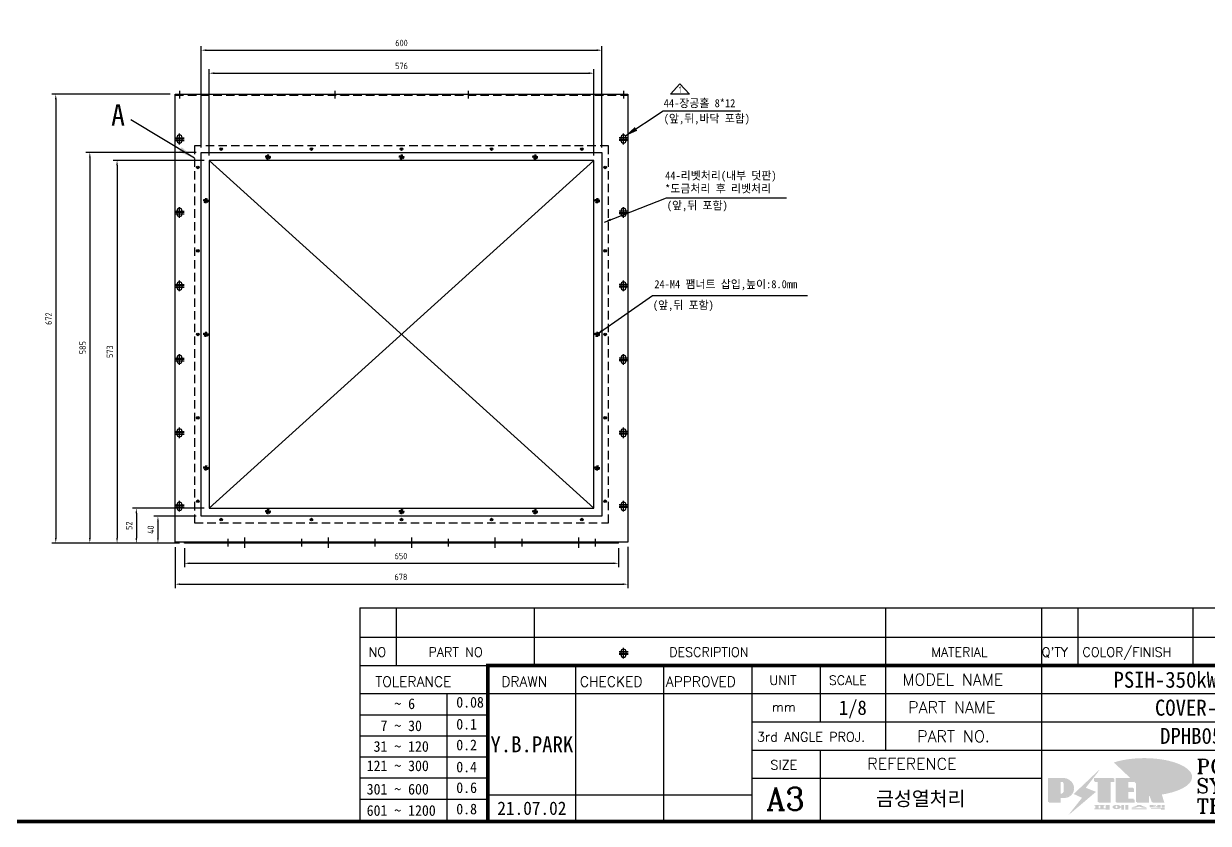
# Model space of a CAD drawing. Header units: millimetres. Extents: x 282 to 14566, y -4134 to 5341.
# Drawn here: x 3248 to 5022, y -4096 to -2899 of the extents above; entities that cross this region are included whole.
import ezdxf
from ezdxf.enums import TextEntityAlignment as Align

# ---------------------------------------------------------------- set-up
doc = ezdxf.new("R2010")
doc.units = ezdxf.units.MM
for name, pattern in [('CENTER', [50.8, 31.75, -6.35, 6.35, -6.35]), ('HIDDEN2', [4.7625, 3.175, -1.5875]), ('HIDDENX2', [19.05, 12.7, -6.35])]:
    doc.linetypes.add(name, pattern=pattern)
doc.layers.add('FORMAT-1', color=7, linetype='Continuous')
doc.layers.add('line', color=3, linetype='Continuous')
doc.styles.add('HAN', font='')
doc.styles.add('RC', font='ROMANC.SHX')
doc.styles.add('ROMANT', font='romant__.ttf')
doc.styles.add('RT', font='ROMANT.SHX', dxfattribs={"oblique": 15})
doc.styles.get("Standard").update_dxf_attribs({"font": 'ISOCP.SHX', "bigfont": 'WHGTXT.SHX'})
doc.styles.get('HAN').set_extended_font_data('GulimChe')
doc.dimstyles.new('PS-10', dxfattribs={"dimscale": 10, "dimtxt": 3.2, "dimasz": 2.5, "dimexe": 2, "dimexo": 2.5, "dimgap": 2, "dimtad": 1, "dimtoh": 1, "dimrnd": 0.05, "dimzin": 12, "dimdsep": 46, "dimtxsty": 'Standard', "dimcen": 0, "dimclrt": 2, "dimazin": 3, "dimtfac": 1, "dimtofl": 0, "dimtmove": 0, "dimatfit": 3, "dimfxl": 0, "dimtolj": 1, "dimtzin": 0, "dimarcsym": 0})
doc.dimstyles.new('PS-3', dxfattribs={"dimscale": 3, "dimtxt": 3.2, "dimasz": 2.5, "dimexe": 2, "dimexo": 2.5, "dimgap": 2, "dimtad": 1, "dimtoh": 1, "dimrnd": 0.05, "dimzin": 12, "dimdsep": 46, "dimtxsty": 'Standard', "dimcen": 0, "dimclrt": 2, "dimazin": 3, "dimtfac": 1, "dimtofl": 0, "dimtmove": 0, "dimatfit": 3, "dimfxl": 0, "dimtolj": 1, "dimtzin": 0, "dimarcsym": 0})
doc.dimstyles.new('PSTEK-3', dxfattribs={"dimtxt": 10, "dimasz": 10, "dimexe": 4, "dimexo": 4, "dimgap": 3.5, "dimtad": 1, "dimtoh": 1, "dimrnd": 0.05, "dimdsep": 46, "dimtxsty": 'Standard', "dimcen": 0, "dimclrt": 3, "dimadec": 1, "dimazin": 2, "dimtfac": 1, "dimtmove": 0, "dimatfit": 3, "dimfxl": 0, "dimtolj": 1, "dimtzin": 0, "dimarcsym": 0})
doc.dimstyles.new('PSTEK-4', dxfattribs={"dimtxt": 20, "dimasz": 20, "dimexe": 8, "dimexo": 8, "dimgap": 8, "dimtad": 1, "dimtoh": 1, "dimrnd": 0.05, "dimdsep": 46, "dimtxsty": 'Standard', "dimcen": 0, "dimclrt": 3, "dimadec": 1, "dimazin": 2, "dimtfac": 1, "dimtmove": 0, "dimatfit": 3, "dimfxl": 0, "dimtolj": 1, "dimtzin": 0, "dimarcsym": 0})

# ---------------------------------------------------------------- blocks, each defined once
blk = doc.blocks.new('new LOGO')
at = {"layer": 'line'}
h = blk.add_hatch(color=253, dxfattribs=at)
edge = h.paths.add_edge_path()
edge.add_ellipse((333.9, 86.4), major_axis=(-165.9, 0), ratio=0.39426, start_angle=111.5127, end_angle=334.469)
edge.add_ellipse((314.1, 81.2), major_axis=(-153.7, 0), ratio=0.40699, start_angle=121.3066, end_angle=327.7437, ccw=False)
edge.add_line((394, 27.8), (394.7, 25.6))
h = blk.add_hatch(color=1, dxfattribs=at)
h.paths.add_polyline_path([(41.5, 16.4), (54.3, 16.4, 1), (54.3, 82.9), (0, 82.9), (0, -0.1), (41.5, -0.1)])
h.paths.add_polyline_path([(41.5, 27.9), (41.5, 71.9), (43.6, 71.9, -0.414214), (54.6, 60.9), (54.6, 38.9, -0.414214), (43.6, 27.9)], flags=16)
h.paths.add_polyline_path([(214.7, 71.9), (227.5, 71.9), (227.5, 82.9), (159.7, 82.9), (159.7, 71.9), (172.5, 71.9), (172.5, -0.1), (214.7, -0.1)])
h.paths.add_polyline_path([(276, 37.4), (294.8, 37.4), (294.8, 49.1), (276, 49.1), (276, 71.9), (294.8, 71.9), (294.8, 82.9), (234.5, 82.9), (234.5, -0.1), (297, -0.1), (297, 10.9), (276, 10.9)])
h.paths.add_polyline_path([(347.2, 35.2), (359.7, -0.1), (400.5, -0.1), (379.6, 66.8), (399.7, 82.9), (380.6, 82.9), (347.2, 61.6), (347.2, 82.9), (305.5, 82.9), (305.5, -0.1), (347.2, -0.1)])
h = blk.add_hatch(color=250, dxfattribs=at)
h.paths.add_polyline_path([(44.5, 69.4), (46.6, 69.4, -0.129793), (52, 68, 0.221832), (43.6, 71.9), (41.5, 71.9), (41.5, 27.9), (43.6, 27.9, 0.02048), (44.5, 28)], flags=17)
h.paths.add_polyline_path([(44.5, 13.9), (57.3, 13.9, 0.72362), (77.1, 73.9, -0.679777), (54.3, 16.4), (41.5, 16.4), (41.5, -0.1), (3, -0.1), (3, -2.6), (44.5, -2.6)])
h.paths.add_polyline_path([(117.9, 14.2), (71.5, -44.4), (77.1, -39.6), (120.8, 15.6), (92, 28.9), (173.3, 106), (177.5, 111.4), (89.1, 27.6)])
h.paths.add_polyline_path([(162.7, 71.9), (162.7, 69.4), (172.5, 69.4), (172.5, 71.9)], flags=17)
h.paths.add_polyline_path([(217.7, 69.4), (230.5, 69.4), (230.5, 80.4), (227.5, 80.4), (227.5, 71.9), (214.7, 71.9), (214.7, -0.1), (175.5, -0.1), (175.5, -2.6), (217.7, -2.6)])
h.paths.add_polyline_path([(297.8, 46.6), (294.8, 46.6), (294.8, 37.4), (276, 37.4), (276, 10.9), (279, 10.9), (279, 34.9), (297.8, 34.9)])
h.paths.add_polyline_path([(300, 8.4), (297, 8.4), (297, -0.1), (237.5, -0.1), (237.5, -2.6), (300, -2.6)])
h.paths.add_polyline_path([(297.8, 80.4), (294.8, 80.4), (294.8, 71.9), (276, 71.9), (276, 49.1), (279, 49.1), (279, 69.4), (297.8, 69.4)])
h.paths.add_polyline_path([(350.2, 80.4), (347.2, 80.4), (347.2, 61.6), (350.2, 63.5)])
h.paths.add_polyline_path([(350.2, 26.7), (347.2, 35.2), (347.2, -0.1), (308.5, -0.1), (308.5, -2.6), (350.2, -2.6)])
h.paths.add_polyline_path([(402.7, 80.4), (396.5, 80.4), (379.6, 66.8), (400.5, -0.1), (361.8, -0.1), (362.7, -2.6), (403.5, -2.6), (382.6, 64.3)])
blk.add_hatch(color=5, dxfattribs=at).paths.add_polyline_path([(166.3, 35), (131, 49), (180.4, 112.7), (92, 28.9), (120.8, 15.6), (74.4, -43)])
h = blk.add_hatch(color=250, dxfattribs=at)
edge = h.paths.add_edge_path()
edge.add_ellipse((237.8, -17.6), major_axis=(-14.3, 0), ratio=0.526336, start_angle=192.2456, end_angle=269.0748)
edge.add_line((238.1, -10.1), (237.6, -10.1))
edge.add_ellipse((237.8, -17.6), major_axis=(-14.3, 0), ratio=0.526336, start_angle=270.9252, end_angle=449.0748)
edge.add_line((237.6, -25.1), (238.1, -25.1))
edge.add_ellipse((237.8, -17.6), major_axis=(-14.3, 0), ratio=0.526336, start_angle=450.9252, end_angle=527.7544)
edge.add_line((251.7, -19.2), (254.1, -19.2))
edge.add_line((254.1, -19.2), (254.1, -27.1))
edge.add_line((254.1, -27.1), (263.1, -27.1))
edge.add_line((263.1, -27.1), (263.1, -10.1))
edge.add_line((263.1, -10.1), (254.1, -10.1))
edge.add_line((254.1, -10.1), (254.1, -16))
edge.add_line((254.1, -16), (251.7, -16))
h.paths.add_polyline_path([(241, -16.4), (241, -18.7, -1), (234.4, -18.7), (234.4, -16.4, -1)], flags=16)
h.paths.add_polyline_path([(278.2, -10.1), (268.1, -10.1), (268.1, -27.1), (278.2, -27.1)])
h.paths.add_polyline_path([(310.3, -10.1), (310.3, -11.1, -0.157169), (289.3, -17.5), (294, -19.9, 0.128407), (316.3, -15.9, 0.128407), (338.6, -19.9), (343.3, -17.5, -0.157169), (322.2, -11.1), (322.2, -10.1)])
h.paths.add_polyline_path([(342.1, -25.1), (342.1, -22.3), (290.4, -22.3), (290.4, -25.1)])
h.paths.add_polyline_path([(352, -10.1), (352, -16.2, 0.414214), (354, -18.2), (378.7, -18.2), (378.7, -19.6), (390.2, -19.6), (390.2, -10.1), (378.7, -10.1), (378.7, -13.6), (374.7, -13.6), (374.7, -15.1), (378.7, -15.1), (378.7, -16.2), (364.7, -16.2), (364.7, -15.1), (371.2, -15.1), (371.2, -13.6), (364.7, -13.6), (364.7, -12.6), (374.7, -12.6), (374.7, -10.1)])
h.paths.add_polyline_path([(393.8, -10.1), (393.8, -19.6), (405, -19.6), (405, -10.1)])
h.paths.add_polyline_path([(405, -27.1), (405, -20.9), (356.8, -20.9), (356.8, -23), (391.8, -23), (391.8, -27.1)])
h.paths.add_polyline_path([(200.4, -10.1), (200.4, -22.3), (193.2, -22.3), (193.2, -12.6), (196.6, -12.6), (196.6, -10.1), (161, -10.1), (161, -12.6), (164.5, -12.6), (164.5, -22.3), (161, -22.3), (161, -25.1), (200.4, -25.1), (200.4, -27.1), (213.9, -27.1), (213.9, -10.1)])
h.paths.add_polyline_path([(182, -12.6), (175.6, -12.6), (175.6, -22.3), (182, -22.3)], flags=17)
blk = doc.blocks.new('format-3')
at = {"color": 180}
for p, q in [((228.5, 39.49), (228.5, 5)), ((228.5, 39.49), (414.5, 39.49)), ((235.29, 39.49), (235.29, 34.21)), ((261.24, 34.21), (261.24, 39.49)), ((326.9, 39.49), (326.9, 34.21)), ((356.11, 39.49), (356.11, 34.21)), ((362.93, 39.49), (362.93, 34.21)), ((384.48, 39.49), (384.48, 34.21)), ((228.5, 34.21), (252.48, 34.21)), ((268.96, 5), (268.96, 34.21)), ((285.45, 5), (285.45, 34.21)), ((301.94, 5), (301.94, 34.21)), ((314.72, 34.21), (314.72, 23.65)), ((326.9, 34.21), (326.9, 18.37)), ((356.11, 34.21), (356.11, 5)), ((228.5, 28.93), (252.48, 28.93)), ((244.89, 5.23), (244.89, 28.93)), ((252.48, 28.93), (414.5, 28.93)), ((228.5, 24.98), (252.48, 24.98)), ((301.94, 23.65), (414.5, 23.65)), ((228.5, 21.03), (252.48, 21.03)), ((301.94, 18.37), (414.5, 18.37)), ((314.72, 18.37), (314.72, 5)), ((228.5, 17.08), (252.48, 17.08)), ((228.5, 13.13), (252.48, 13.13)), ((301.94, 13.09), (356.11, 13.09)), ((228.5, 9.18), (252.48, 9.18)), ((252.48, 9.95), (301.94, 9.95))]:
    blk.add_line(p, q, dxfattribs=at)
at = {"const_width": 0.7}
blk.add_lwpolyline([(252.48, 5), (252.48, 34.21), (414.5, 34.21)], dxfattribs=at)
at = {"layer": 'FORMAT-1', "const_width": 0.7}
blk.add_lwpolyline([(13, 5), (13, 286.3), (414.5, 286.3), (414.5, 5)], close=True, dxfattribs=at)
at = {"xscale": 0.05400000000000027, "yscale": 0.05400000000000027, "zscale": 0.05400000000000027}
blk.add_blockref('new LOGO', (357.35, 8.65), dxfattribs=at)
at = {"color": 2}
for s, height, style, p in [('COLOR/FINISH', 1.7424, 'RC', (363.8, 35.83)), ('NO', 1.742, 'RC', (230.16, 35.83)), ('PART NO', 1.742, 'RC', (241.36, 35.83)), ('DESCRIPTION', 1.7424, 'RC', (286.43, 35.83)), ('MATERIAL', 1.742, 'RC', (335.52, 35.83)), ("Q'TY", 1.742, 'RC', (356.17, 35.83)), (' TOLERANCE', 1.9, 'RC', (230.11, 30.22)), ('DRAWN', 1.9, 'RC', (255, 30.22)), ('CHECKED', 1.9, 'RC', (269.71, 30.22)), ('APPROVED', 1.9, 'RC', (285.8, 30.22)), ('UNIT', 1.742, 'RC', (305.19, 30.55)), ('SCALE', 1.742, 'RC', (316.32, 30.55)), ('MODEL NAME', 2.178, 'RC', (330.12, 30.46)), ('    ~ 6', 2, 'HAN', (229.8, 26.03)), ('0.08', 2, 'HAN', (246.57, 26.31)), ('mm', 1.742, 'RC', (305.67, 25.56)), ('PART NAME', 2.178, 'RC', (331.17, 25.24)), ('  7 ~ 30', 2, 'HAN', (229.8, 21.91)), ('0.1', 2, 'HAN', (246.57, 22.2)), (' 31 ~ 120', 2, 'HAN', (229.8, 18.04)), ('0.2', 2, 'HAN', (246.57, 18.32)), ('3rd ANGLE PROJ.', 1.7424, 'RC', (302.87, 19.97)), ('PART NO.', 2.178, 'RC', (332.84, 19.85)), ('121 ~ 300', 2, 'HAN', (229.8, 14.42)), ('0.4', 2, 'HAN', (246.57, 14.2)), ('SIZE', 1.742, 'RC', (305.39, 14.71)), ('REFERENCE', 2.178, 'RC', (323.52, 14.69)), ('301 ~ 600', 2, 'HAN', (229.8, 10.04)), ('0.6', 2, 'HAN', (246.57, 10.32)), ('601 ~ 1200', 2, 'HAN', (229.8, 6.05)), ('0.8', 2, 'HAN', (246.57, 6.33))]:
    blk.add_text(s, height=height, dxfattribs=dict(at, style=style)).set_placement(p)
at = {"style": 'ROMANT'}
for s, p in [('POWER', (385.15, 13.96)), ('SYSTEM', (385.15, 10.31)), ('TECHNOLOGY', (385.15, 6.56))]:
    blk.add_text(s, height=2.7, dxfattribs=at).set_placement(p)
at = {"color": 2, "lineweight": 25, "style": 'RC'}
blk.add_text('A3', height=4.182, dxfattribs=at).set_placement((304.61, 7.14))
at = {"style": 'HAN'}
for tag, height, p in [('MODEL-NAME', 3, (386.1, 31.53)), ('SCALE', 2.7, (320.81, 26.29)), ('PART-NAME', 3, (386.1, 26.29)), ('PART-NO', 3, (386.1, 21.01)), ('DRA-BY', 3, (260.72, 19.44)), ('CH-BY', 3, (277.21, 19.44)), ('APP-BY', 3, (293.7, 19.44)), ('관련업체', 3, (333.52, 9.26)), ('DRA-DATE', 2.5, (260.72, 7.47)), ('CH-DATE', 2.5, (277.21, 7.47)), ('APP-DATE', 2.5, (293.7, 7.47))]:
    blk.add_attdef(tag, text='', height=height, dxfattribs=at).set_placement(p, align=Align.MIDDLE_CENTER)
blk = doc.blocks.new('no3')
at = {"color": 180}
for p, q in [((0, 5.5), (0, 0)), ((0, 5.5), (186, 5.5)), ((6.79, 5.5), (6.79, 0)), ((32.74, 0.11), (32.74, 5.5)), ((98.4, 5.5), (98.4, 0)), ((127.61, 5.5), (127.61, 0)), ((134.43, 5.5), (134.43, 0)), ((155.98, 5.5), (155.98, 0))]:
    blk.add_line(p, q, dxfattribs=at)
at = {"color": 2, "style": 'RT', "oblique": 15}
blk.add_attdef('NO', text='', height=1.74, dxfattribs=at).set_placement((3.38, 2.51), align=Align.MIDDLE_CENTER)
at = {"color": 2, "style": 'HAN'}
for tag, p in [('PART-NO', (19.76, 2.75)), ('MATERIAL', (111.38, 2.75)), ("Q'TY", (131.02, 2.75)), ('COLOR/FINISH', (145.2, 2.75)), ('REMARK', (170.76, 2.75))]:
    blk.add_attdef(tag, text='', height=2.9, dxfattribs=at).set_placement(p, align=Align.MIDDLE_CENTER)
blk.add_attdef('DESCRIPTION', text='', height=2.9, dxfattribs=at).set_placement((34.51, 2.75), align=Align.MIDDLE_LEFT)
blk = doc.blocks.new('*D1501')
at = {"color": 0, "lineweight": -2}
for p, q in [((3466.9, -3004.8), (3289.6, -3004.8)), ((3295.6, -3012.3), (3295.6, -3669.3)), ((3480.9, -3676.8), (3289.6, -3676.8))]:
    blk.add_line(p, q, dxfattribs=at)
at = {"color": 0}
for points in [[(3294.4, -3012.3), (3296.9, -3012.3), (3295.6, -3004.8)], [(3294.4, -3669.3), (3296.9, -3669.3), (3295.6, -3676.8)]]:
    blk.add_solid(points, dxfattribs=at)
at = {"layer": 'DEFPOINTS', "color": 0}
for p in [(3474.4, -3004.8), (3295.6, -3676.8), (3488.4, -3676.8)]:
    blk.add_point(p, dxfattribs=at)
at = {"color": 2, "insert": (3284.8, -3340.8), "char_height": 9.6, "attachment_point": 5, "rotation": 90}
blk.add_mtext('\\A1;672', dxfattribs=at)
blk = doc.blocks.new('*D1502')
at = {"color": 0, "lineweight": -2}
for p, q in [((3474.4, -3682.8), (3474.4, -3744.4)), ((4152.4, -3682.3), (4152.4, -3744.4)), ((3481.9, -3738.4), (4144.9, -3738.4))]:
    blk.add_line(p, q, dxfattribs=at)
at = {"color": 0}
for points in [[(3481.9, -3737.2), (3481.9, -3739.7), (3474.4, -3738.4)], [(4144.9, -3737.2), (4144.9, -3739.7), (4152.4, -3738.4)]]:
    blk.add_solid(points, dxfattribs=at)
at = {"layer": 'DEFPOINTS', "color": 0}
for p in [(3474.4, -3675.3), (4152.4, -3674.8), (4152.4, -3738.4)]:
    blk.add_point(p, dxfattribs=at)
at = {"color": 2, "insert": (3812.5, -3727.6), "char_height": 9.6, "attachment_point": 5}
blk.add_mtext('\\A1;678', dxfattribs=at)
blk = doc.blocks.new('*D1503')
at = {"color": 0, "lineweight": -2}
for p, q in [((3488.4, -3684.3), (3488.4, -3713.1)), ((4138.4, -3684.3), (4138.4, -3713.1)), ((3495.9, -3707.1), (4130.9, -3707.1))]:
    blk.add_line(p, q, dxfattribs=at)
at = {"color": 0}
for points in [[(3495.9, -3705.9), (3495.9, -3708.4), (3488.4, -3707.1)], [(4130.9, -3705.9), (4130.9, -3708.4), (4138.4, -3707.1)]]:
    blk.add_solid(points, dxfattribs=at)
at = {"layer": 'DEFPOINTS', "color": 0}
for p in [(3488.4, -3676.8), (4138.4, -3676.8), (4138.4, -3707.1)]:
    blk.add_point(p, dxfattribs=at)
at = {"color": 2, "insert": (3812.6, -3696.3), "char_height": 9.6, "attachment_point": 5}
blk.add_mtext('\\A1;650', dxfattribs=at)
blk = doc.blocks.new('*D1504')
at = {"color": 0, "lineweight": -2}
for p, q in [((3505.9, -3636.8), (3442.6, -3636.8)), ((3448.6, -3644.3), (3448.6, -3669.3)), ((3480.9, -3676.8), (3442.6, -3676.8))]:
    blk.add_line(p, q, dxfattribs=at)
at = {"color": 0}
for points in [[(3447.4, -3644.3), (3449.9, -3644.3), (3448.6, -3636.8)], [(3447.4, -3669.3), (3449.9, -3669.3), (3448.6, -3676.8)]]:
    blk.add_solid(points, dxfattribs=at)
at = {"layer": 'DEFPOINTS', "color": 0}
for p in [(3513.4, -3636.8), (3448.6, -3676.8), (3488.4, -3676.8)]:
    blk.add_point(p, dxfattribs=at)
at = {"color": 2, "insert": (3437.8, -3656.8), "char_height": 9.6, "attachment_point": 5, "rotation": 90}
blk.add_mtext('\\A1;40', dxfattribs=at)
blk = doc.blocks.new('*D1505')
at = {"color": 0, "lineweight": -2}
for p, q in [((3517.9, -3624.8), (3410.3, -3624.8)), ((3416.3, -3632.3), (3416.3, -3669.3)), ((3480.9, -3676.8), (3410.3, -3676.8))]:
    blk.add_line(p, q, dxfattribs=at)
at = {"color": 0}
for points in [[(3415, -3632.3), (3417.5, -3632.3), (3416.3, -3624.8)], [(3415, -3669.3), (3417.5, -3669.3), (3416.3, -3676.8)]]:
    blk.add_solid(points, dxfattribs=at)
at = {"layer": 'DEFPOINTS', "color": 0}
for p in [(3525.4, -3624.8), (3416.3, -3676.8), (3488.4, -3676.8)]:
    blk.add_point(p, dxfattribs=at)
at = {"color": 2, "insert": (3405.5, -3650.8), "char_height": 9.6, "attachment_point": 5, "rotation": 90}
blk.add_mtext('\\A1;52', dxfattribs=at)
blk = doc.blocks.new('*D1506')
at = {"color": 0, "lineweight": -2}
for p, q in [((3517.9, -3103.8), (3381.4, -3103.8)), ((3387.4, -3111.3), (3387.4, -3669.3)), ((3480.9, -3676.8), (3381.4, -3676.8))]:
    blk.add_line(p, q, dxfattribs=at)
at = {"color": 0}
for points in [[(3386.1, -3111.3), (3388.6, -3111.3), (3387.4, -3103.8)], [(3386.1, -3669.3), (3388.6, -3669.3), (3387.4, -3676.8)]]:
    blk.add_solid(points, dxfattribs=at)
at = {"layer": 'DEFPOINTS', "color": 0}
for p in [(3525.4, -3103.8), (3387.4, -3676.8), (3488.4, -3676.8)]:
    blk.add_point(p, dxfattribs=at)
at = {"color": 2, "insert": (3376.6, -3390.3), "char_height": 9.6, "attachment_point": 5, "rotation": 90}
blk.add_mtext('\\A1;573', dxfattribs=at)
blk = doc.blocks.new('*D1507')
at = {"color": 0, "lineweight": -2}
for p, q in [((3505.9, -3091.8), (3340.6, -3091.8)), ((3346.6, -3099.3), (3346.6, -3669.3)), ((3480.9, -3676.8), (3340.6, -3676.8))]:
    blk.add_line(p, q, dxfattribs=at)
at = {"color": 0}
for points in [[(3345.4, -3099.3), (3347.9, -3099.3), (3346.6, -3091.8)], [(3345.4, -3669.3), (3347.9, -3669.3), (3346.6, -3676.8)]]:
    blk.add_solid(points, dxfattribs=at)
at = {"layer": 'DEFPOINTS', "color": 0}
for p in [(3513.4, -3091.8), (3346.6, -3676.8), (3488.4, -3676.8)]:
    blk.add_point(p, dxfattribs=at)
at = {"color": 2, "insert": (3335.8, -3384.3), "char_height": 9.6, "attachment_point": 5, "rotation": 90}
blk.add_mtext('\\A1;585', dxfattribs=at)
blk = doc.blocks.new('*D1508')
at = {"color": 0, "lineweight": -2}
for p, q in [((3513.4, -3084.3), (3513.4, -2932.8)), ((3520.9, -2938.8), (4105.9, -2938.8)), ((4113.4, -3084.3), (4113.4, -2932.8))]:
    blk.add_line(p, q, dxfattribs=at)
at = {"color": 0}
for points in [[(3520.9, -2937.5), (3520.9, -2940), (3513.4, -2938.8)], [(4105.9, -2937.5), (4105.9, -2940), (4113.4, -2938.8)]]:
    blk.add_solid(points, dxfattribs=at)
at = {"layer": 'DEFPOINTS', "color": 0}
for p in [(4113.4, -2938.8), (3513.4, -3091.8), (4113.4, -3091.8)]:
    blk.add_point(p, dxfattribs=at)
at = {"color": 2, "insert": (3813.4, -2928), "char_height": 9.6, "attachment_point": 5}
blk.add_mtext('\\A1;600', dxfattribs=at)
blk = doc.blocks.new('*D1509')
at = {"color": 0, "lineweight": -2}
for p, q in [((3525.4, -3096.3), (3525.4, -2967.2)), ((3532.9, -2973.2), (4093.9, -2973.2)), ((4101.4, -3096.3), (4101.4, -2967.2))]:
    blk.add_line(p, q, dxfattribs=at)
at = {"color": 0}
for points in [[(3532.9, -2972), (3532.9, -2974.5), (3525.4, -2973.2)], [(4093.9, -2972), (4093.9, -2974.5), (4101.4, -2973.2)]]:
    blk.add_solid(points, dxfattribs=at)
at = {"layer": 'DEFPOINTS', "color": 0}
for p in [(4101.4, -2973.2), (3525.4, -3103.8), (4101.4, -3103.8)]:
    blk.add_point(p, dxfattribs=at)
at = {"color": 2, "insert": (3813.4, -2962.4), "char_height": 9.6, "attachment_point": 5}
blk.add_mtext('\\A1;576', dxfattribs=at)
blk = doc.blocks.new('A$C76EF05EA')
at = {"color": 1, "linetype": 'CENTER'}
for p, q in [((-510, 551.7), (-510, 544.3)), ((-310, 551.7), (-310, 544.3)), ((-110, 551.7), (-110, 544.3)), ((-506.3, 548), (-513.7, 548)), ((-306.3, 548), (-313.7, 548)), ((-106.3, 548), (-113.7, 548)), ((-599.3, 482.5), (-606.7, 482.5)), ((-603, 486.2), (-603, 478.8)), ((-13.3, 482.5), (-20.7, 482.5)), ((-17, 486.2), (-17, 478.8)), ((-603, 286.2), (-603, 278.8)), ((-17, 286.2), (-17, 278.8)), ((-599.3, 282.5), (-606.7, 282.5)), ((-13.3, 282.5), (-20.7, 282.5)), ((-599.3, 82.5), (-606.7, 82.5)), ((-603, 86.2), (-603, 78.8)), ((-13.3, 82.5), (-20.7, 82.5)), ((-17, 86.2), (-17, 78.8)), ((-510, 20.7), (-510, 13.3)), ((-310, 20.7), (-310, 13.3)), ((-110, 20.7), (-110, 13.3)), ((-506.3, 17), (-513.7, 17)), ((-306.3, 17), (-313.7, 17)), ((-106.3, 17), (-113.7, 17))]:
    blk.add_line(p, q, dxfattribs=at)
at = {"color": 2, "linetype": 'HIDDENX2'}
blk.add_lwpolyline([(0, 565), (-620, 565), (-620, 0), (0, 0)], close=True, dxfattribs=at)
at = {"const_width": 0.5}
for points in [[(-580.8, 560, -1), (-579.3, 560, -1)], [(-445.8, 560, -1), (-444.3, 560, -1)], [(-309.3, 560, 1), (-310.8, 560, 1)], [(-174.3, 560, 1), (-175.8, 560, 1)], [(-39.3, 560, 1), (-40.8, 560, 1)], [(-614.3, 532.5, 1), (-615.8, 532.5)], [(-5.8, 532.5, -1), (-4.2, 532.5)], [(-614.3, 407.5, 1), (-615.8, 407.5)], [(-5.8, 407.5, -1), (-4.2, 407.5)], [(-614.3, 282.5, 1), (-615.8, 282.5)], [(-5.8, 282.5, -1), (-4.2, 282.5)], [(-614.3, 157.5, 1), (-615.8, 157.5)], [(-5.8, 157.5, -1), (-4.2, 157.5)], [(-614.3, 32.5, 1), (-615.8, 32.5)], [(-5.8, 32.5, -1), (-4.2, 32.5)], [(-579.3, 5, 1), (-580.8, 5)], [(-444.3, 5, 1), (-445.8, 5)], [(-310.8, 5, -1), (-309.3, 5)], [(-175.8, 5, -1), (-174.3, 5)], [(-40.8, 5, -1), (-39.3, 5)]]:
    blk.add_lwpolyline(points, format="xyb", dxfattribs=at)
at = {"color": 3}
blk.add_lwpolyline([(-22, 22), (-22, 543), (-598, 543), (-598, 22)], close=True, dxfattribs=at)
for centre, radius in [((-580, 560), 2), ((-580, 560), 1), ((-445, 560), 2), ((-445, 560), 1), ((-310, 560), 2), ((-310, 560), 1), ((-175, 560), 2), ((-175, 560), 1), ((-40, 560), 2), ((-40, 560), 1), ((-615, 532.5), 2), ((-615, 532.5), 1), ((-5, 532.5), 2), ((-5, 532.5), 1), ((-615, 407.5), 2), ((-615, 407.5), 1), ((-5, 407.5), 2), ((-5, 407.5), 1), ((-615, 282.5), 2), ((-5, 282.5), 2), ((-615, 282.5), 1), ((-5, 282.5), 1), ((-615, 157.5), 2), ((-615, 157.5), 1), ((-5, 157.5), 2), ((-5, 157.5), 1), ((-615, 32.5), 2), ((-615, 32.5), 1), ((-5, 32.5), 2), ((-5, 32.5), 1), ((-580, 5), 2), ((-580, 5), 1), ((-445, 5), 2), ((-445, 5), 1), ((-310, 5), 2), ((-310, 5), 1), ((-175, 5), 2), ((-175, 5), 1), ((-40, 5), 2), ((-40, 5), 1)]:
    blk.add_circle(centre, radius)
at = {"color": 2, "linetype": 'HIDDEN2'}
for centre in [(-510, 548), (-310, 548), (-110, 548), (-603, 482.5), (-17, 482.5), (-603, 282.5), (-17, 282.5), (-603, 82.5), (-17, 82.5), (-510, 17), (-310, 17), (-110, 17)]:
    blk.add_circle(centre, 3.25, dxfattribs=at)
at = {"color": 3}
for centre in [(-510, 548), (-310, 548), (-110, 548), (-603, 482.5), (-17, 482.5), (-603, 282.5), (-17, 282.5), (-603, 82.5), (-17, 82.5), (-510, 17), (-310, 17), (-110, 17)]:
    blk.add_circle(centre, 1.75, dxfattribs=at)
for centre in [(-510, 548), (-310, 548), (-110, 548), (-603, 482.5), (-17, 482.5), (-603, 282.5), (-17, 282.5), (-603, 82.5), (-17, 82.5), (-510, 17), (-310, 17), (-110, 17)]:
    blk.add_arc(centre, 2, 255.0012, 194.5386)

msp = doc.modelspace()

# ---------------------------------------------------------------- linework, layer by layer
at = {"color": 180}
for p, q in [((4230.499, -2988.995), (4216.065, -3004.72)), ((4230.499, -2988.995), (4244.933, -3004.72)), ((4244.933, -3004.72), (4216.065, -3004.72))]:
    msp.add_line(p, q, dxfattribs=at)
at = {"color": 2, "linetype": 'HIDDENX2'}
for p, q in [((3474.426, -3006.276), (4152.426, -3006.276)), ((3476.926, -3004.776), (3476.926, -3006.276)), ((3484.926, -3004.776), (3484.926, -3006.276)), ((3705.426, -3004.776), (3705.426, -3006.276)), ((3721.426, -3004.776), (3721.426, -3006.276)), ((3905.426, -3004.776), (3905.426, -3006.276)), ((3921.426, -3004.776), (3921.426, -3006.276)), ((4141.926, -3004.776), (4141.926, -3006.276)), ((4149.926, -3004.776), (4149.926, -3006.276)), ((3549.426, -3675.276), (3549.426, -3676.776)), ((3557.426, -3675.276), (3557.426, -3676.776)), ((3659.426, -3675.276), (3659.426, -3676.776)), ((3667.426, -3675.276), (3667.426, -3676.776)), ((3769.426, -3675.276), (3769.426, -3676.776)), ((3777.426, -3675.276), (3777.426, -3676.776)), ((3879.426, -3675.276), (3879.426, -3676.776)), ((3887.426, -3675.276), (3887.426, -3676.776)), ((3989.426, -3675.276), (3989.426, -3676.776)), ((3997.426, -3675.276), (3997.426, -3676.776)), ((4099.426, -3675.276), (4099.426, -3676.776)), ((4107.426, -3675.276), (4107.426, -3676.776))]:
    msp.add_line(p, q, dxfattribs=at)
at = {"color": 1, "linetype": 'CENTER'}
for p, q in [((3480.926, -2999.776), (3480.926, -3011.276)), ((3713.426, -2999.776), (3713.426, -3011.276)), ((3913.426, -2999.776), (3913.426, -3011.276)), ((4145.926, -2999.776), (4145.926, -3011.276)), ((3480.926, -3079.776), (3480.926, -3063.776)), ((4145.926, -3079.776), (4145.926, -3063.776)), ((3474.176, -3069.776), (3487.676, -3069.776)), ((3487.676, -3071.776), (3474.176, -3071.776)), ((3474.176, -3073.776), (3487.676, -3073.776)), ((4152.676, -3069.776), (4139.176, -3069.776)), ((4139.176, -3071.776), (4152.676, -3071.776)), ((4152.676, -3073.776), (4139.176, -3073.776)), ((3480.926, -3189.776), (3480.926, -3173.776)), ((4145.926, -3189.776), (4145.926, -3173.776)), ((3474.176, -3179.776), (3487.676, -3179.776)), ((3487.676, -3181.776), (3474.176, -3181.776)), ((3474.176, -3183.776), (3487.676, -3183.776)), ((4152.676, -3179.776), (4139.176, -3179.776)), ((4139.176, -3181.776), (4152.676, -3181.776)), ((4152.676, -3183.776), (4139.176, -3183.776)), ((3474.176, -3289.776), (3487.676, -3289.776)), ((3487.676, -3291.776), (3474.176, -3291.776)), ((3474.176, -3293.776), (3487.676, -3293.776)), ((3480.926, -3299.776), (3480.926, -3283.776)), ((4152.676, -3289.776), (4139.176, -3289.776)), ((4139.176, -3291.776), (4152.676, -3291.776)), ((4152.676, -3293.776), (4139.176, -3293.776)), ((4145.926, -3299.776), (4145.926, -3283.776)), ((3474.176, -3399.776), (3487.676, -3399.776)), ((3487.676, -3401.776), (3474.176, -3401.776)), ((3474.176, -3403.776), (3487.676, -3403.776)), ((3480.926, -3409.776), (3480.926, -3393.776)), ((4152.676, -3399.776), (4139.176, -3399.776)), ((4139.176, -3401.776), (4152.676, -3401.776)), ((4152.676, -3403.776), (4139.176, -3403.776)), ((4145.926, -3409.776), (4145.926, -3393.776)), ((3474.176, -3509.776), (3487.676, -3509.776)), ((3487.676, -3511.776), (3474.176, -3511.776)), ((3480.926, -3519.776), (3480.926, -3503.776)), ((4152.676, -3509.776), (4139.176, -3509.776)), ((4139.176, -3511.776), (4152.676, -3511.776)), ((4145.926, -3519.776), (4145.926, -3503.776)), ((3474.176, -3513.776), (3487.676, -3513.776)), ((4152.676, -3513.776), (4139.176, -3513.776)), ((3480.926, -3629.776), (3480.926, -3613.776)), ((4145.926, -3629.776), (4145.926, -3613.776)), ((3474.176, -3619.776), (3487.676, -3619.776)), ((3487.676, -3621.776), (3474.176, -3621.776)), ((3474.176, -3623.776), (3487.676, -3623.776)), ((4152.676, -3619.776), (4139.176, -3619.776)), ((4139.176, -3621.776), (4152.676, -3621.776)), ((4152.676, -3623.776), (4139.176, -3623.776)), ((3553.426, -3670.276), (3553.426, -3681.776)), ((3578.426, -3668.276), (3578.426, -3683.776)), ((3663.426, -3670.276), (3663.426, -3681.776)), ((3703.426, -3668.276), (3703.426, -3683.776)), ((3773.426, -3670.276), (3773.426, -3681.776)), ((3828.426, -3668.276), (3828.426, -3683.776)), ((3883.426, -3670.276), (3883.426, -3681.776)), ((3953.426, -3668.276), (3953.426, -3683.776)), ((3993.426, -3670.276), (3993.426, -3681.776)), ((4078.426, -3668.276), (4078.426, -3683.776)), ((4103.426, -3670.276), (4103.426, -3681.776))]:
    msp.add_line(p, q, dxfattribs=at)
for p, q in [((3525.426, -3103.776), (4101.426, -3624.776)), ((4101.426, -3103.776), (3525.426, -3624.776))]:
    msp.add_line(p, q)
at = {"color": 3}
for p, q in [((3488.426, -3676.776), (3488.426, -3675.276)), ((4138.426, -3676.776), (3488.426, -3676.776)), ((3569.426, -3675.276), (3569.426, -3676.776)), ((3587.426, -3675.276), (3587.426, -3676.776)), ((3694.426, -3675.276), (3694.426, -3676.776)), ((3712.426, -3675.276), (3712.426, -3676.776)), ((3819.426, -3675.276), (3819.426, -3676.776)), ((3837.426, -3675.276), (3837.426, -3676.776)), ((3944.426, -3675.276), (3944.426, -3676.776)), ((3962.426, -3675.276), (3962.426, -3676.776)), ((4069.426, -3675.276), (4069.426, -3676.776)), ((4087.426, -3675.276), (4087.426, -3676.776)), ((4138.426, -3676.776), (4138.426, -3675.276)), ((4141.926, -3839.776), (4141.926, -3843.776)), ((4149.926, -3843.776), (4149.926, -3839.776))]:
    msp.add_line(p, q, dxfattribs=at)
at = {"color": 1, "linetype": 'CENTER', "ltscale": 3}
for p, q in [((4152.676, -3839.776), (4139.176, -3839.776)), ((4139.176, -3841.776), (4152.676, -3841.776)), ((4152.676, -3843.776), (4139.176, -3843.776)), ((4145.926, -3849.776), (4145.926, -3833.776))]:
    msp.add_line(p, q, dxfattribs=at)
at = {"color": 3}
for points in [[(3474.426, -3675.276), (3474.426, -3004.776), (4152.426, -3004.776), (4152.426, -3675.276)], [(4113.426, -3091.776), (4113.426, -3636.776), (3513.426, -3636.776), (3513.426, -3091.776)]]:
    msp.add_lwpolyline(points, close=True, dxfattribs=at)
for points in [[(3484.926, -3069.776, 1), (3476.926, -3069.776), (3476.926, -3073.776, 1), (3484.926, -3073.776)], [(4149.926, -3069.776, 1), (4141.926, -3069.776), (4141.926, -3073.776, 1), (4149.926, -3073.776)], [(3484.926, -3183.776), (3484.926, -3179.776, 1), (3476.926, -3179.776), (3476.926, -3183.776, 1)], [(4149.926, -3183.776), (4149.926, -3179.776, 1), (4141.926, -3179.776), (4141.926, -3183.776, 1)], [(3484.926, -3293.776), (3484.926, -3289.776, 1), (3476.926, -3289.776), (3476.926, -3293.776, 1)], [(4149.926, -3293.776), (4149.926, -3289.776, 1), (4141.926, -3289.776), (4141.926, -3293.776, 1)], [(3476.926, -3403.776, 1), (3484.926, -3403.776), (3484.926, -3399.776, 1), (3476.926, -3399.776)], [(4141.926, -3403.776, 1), (4149.926, -3403.776), (4149.926, -3399.776, 1), (4141.926, -3399.776)], [(3476.926, -3509.776), (3476.926, -3513.776, 1), (3484.926, -3513.776), (3484.926, -3509.776, 1)], [(4141.926, -3509.776), (4141.926, -3513.776, 1), (4149.926, -3513.776), (4149.926, -3509.776, 1)], [(3484.926, -3623.776), (3484.926, -3619.776, 1), (3476.926, -3619.776), (3476.926, -3623.776, 1)], [(4149.926, -3623.776), (4149.926, -3619.776, 1), (4141.926, -3619.776), (4141.926, -3623.776, 1)]]:
    msp.add_lwpolyline(points, format="xyb", close=True, dxfattribs=at)
for centre, start, end in [((4145.926, -3839.776), 0, 180), ((4145.926, -3843.776), 180, 0)]:
    msp.add_arc(centre, 4, start, end, dxfattribs=at)

# ---------------------------------------------------------------- block references
ref = msp.add_blockref('format-3', (1922.876, -4133.677), dxfattribs=dict(xscale=8, yscale=8, zscale=8))
ref.add_attrib('DRA-DATE', '21.07.02', dxfattribs={"height": 20, "style": 'HAN'}).set_placement((4008.636, -4073.877), align=Align.MIDDLE_CENTER)
ref.add_attrib('DRA-BY', 'Y.B.PARK', dxfattribs={"height": 24, "style": 'HAN'}).set_placement((4008.636, -3978.14), align=Align.MIDDLE_CENTER)
ref.add_attrib('MODEL-NAME', 'PSIH-350kW/6~9kHz', dxfattribs={"height": 24, "style": 'HAN'}).set_placement((5011.64, -3881.476), align=Align.MIDDLE_CENTER)
ref.add_attrib('PART-NAME', 'COVER-C/T', dxfattribs={"height": 24, "style": 'HAN'}).set_placement((5011.64, -3923.323), align=Align.MIDDLE_CENTER)
ref.add_attrib('PART-NO', 'DPHB0550', dxfattribs={"height": 24, "style": 'HAN'}).set_placement((5011.64, -3965.563), align=Align.MIDDLE_CENTER)
ref.add_attrib('SCALE', '1/8', dxfattribs={"height": 21.6, "style": 'HAN'}).set_placement((4489.341, -3923.323), align=Align.MIDDLE_CENTER)
ref.add_attrib('관련업체', '금성열처리', dxfattribs={"height": 21.3333, "style": 'HAN'}).set_placement((4591.062, -4059.575), align=Align.MIDDLE_CENTER)
msp.add_blockref('A$C76EF05EA', (4123.426, -3646.776))
at = {"xscale": 8, "yscale": 8, "zscale": 8}
msp.add_blockref('no3', (3750.876, -3817.723), dxfattribs=at)

# ---------------------------------------------------------------- texts
at = {"color": 2, "style": 'HAN'}
for s, height, p in [('44-장공홀 8*12', 12, (4206.186, -3024.117)), ('A', 32, (3378.546, -3051.75)), ('(앞,뒤,바닥 포함)', 12, (4206.186, -3047.003)), ('44-리벳처리(내부 덧판)', 12, (4208.231, -3132.528)), ('*도금처리 후 리벳처리', 12, (4208.231, -3151.993)), ('(앞,뒤 포함)', 12, (4210.824, -3177.239)), ('24-M4 팸너트 삽입,높이:8.0mm', 12, (4192.08, -3295.144)), ('(앞,뒤 포함)', 12, (4189.911, -3326.461))]:
    msp.add_text(s, height=height, dxfattribs=at).set_placement(p)
at = {"color": 2, "ltscale": 10, "insert": (4230.803, -2997.945), "char_height": 9.6, "attachment_point": 5}
msp.add_mtext('\\A1;1', dxfattribs=at)

# ---------------------------------------------------------------- dimensions: what is measured, and where the dimension line sits
for base, p1, p2, picture, middle in [((4113.426, -2938.772), (3513.426, -3091.776), (4113.426, -3091.776), '*D1508', (3813.426, -2927.972)), ((4101.426, -2973.208), (3525.426, -3103.776), (4101.426, -3103.776), '*D1509', (3813.426, -2962.408))]:
    dim = msp.add_linear_dim(base=base, p1=p1, p2=p2, dimstyle='PS-3')
    dim.commit()
    dim.dimension.update_dxf_attribs({"geometry": picture, "text_midpoint": middle})
for base, p1, picture, middle in [((3295.632, -3676.776), (3474.426, -3004.776), '*D1501', (3295.632, -3340.776)), ((3448.636, -3676.776), (3513.426, -3636.776), '*D1504', (3448.636, -3656.776))]:
    dim = msp.add_linear_dim(base=base, p1=p1, p2=(3488.426, -3676.776), angle=90, dimstyle='PS-3')
    dim.commit()
    dim.dimension.update_dxf_attribs({"geometry": picture, "text_midpoint": middle, "dimtype": 160})
for base, p1, picture, middle in [((3346.648, -3676.776), (3513.426, -3091.776), '*D1507', (3335.848, -3384.276)), ((3387.396, -3676.776), (3525.426, -3103.776), '*D1506', (3376.596, -3390.276)), ((3416.255, -3676.776), (3525.426, -3624.776), '*D1505', (3405.454, -3650.776))]:
    dim = msp.add_linear_dim(base=base, p1=p1, p2=(3488.426, -3676.776), angle=90, dimstyle='PS-3')
    dim.commit()
    dim.dimension.update_dxf_attribs({"geometry": picture, "text_midpoint": middle})
for base, p1, p2, picture, middle in [((4152.426, -3738.403), (3474.426, -3675.276), (4152.426, -3674.776), '*D1502', (3812.494, -3738.403)), ((4138.426, -3707.129), (3488.426, -3676.776), (4138.426, -3676.776), '*D1503', (3812.564, -3707.129))]:
    dim = msp.add_linear_dim(base=base, p1=p1, p2=p2, dimstyle='PS-3')
    dim.commit()
    dim.dimension.update_dxf_attribs({"geometry": picture, "text_midpoint": middle, "dimtype": 160})

# ---------------------------------------------------------------- leaders
msp.add_leader([(4148.001, -3067.609), (4205.561, -3029.537), (4321.26, -3029.537)], dimstyle='PSTEK-4')
for points, dimstyle, override in [([(3503.426, -3100.4), (3408.11, -3043.001)], 'PS-10', {"dimgap": 2, "dimtad": 0}), ([(4117.364, -3196.159), (4210.2, -3159.772), (4389.887, -3159.772)], 'PSTEK-3', {"dimgap": 3.5, "dimtad": 0}), ([(4106.3, -3364.004), (4189.287, -3306.338), (4421.42, -3306.338)], 'PSTEK-3', {"dimgap": 3.5, "dimtad": 0})]:
    msp.add_leader(points, dimstyle=dimstyle, override=override)

doc.saveas('drawing.dxf')
